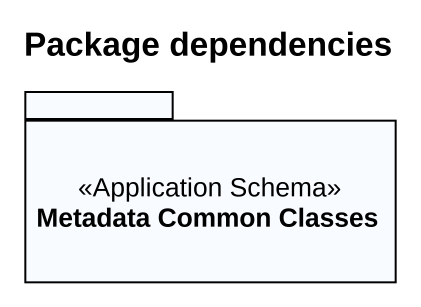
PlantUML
@startuml
title Package dependencies
package "Metadata Common Classes" as Metadata_Common_Classes <<Application Schema>> {
}
@enduml
